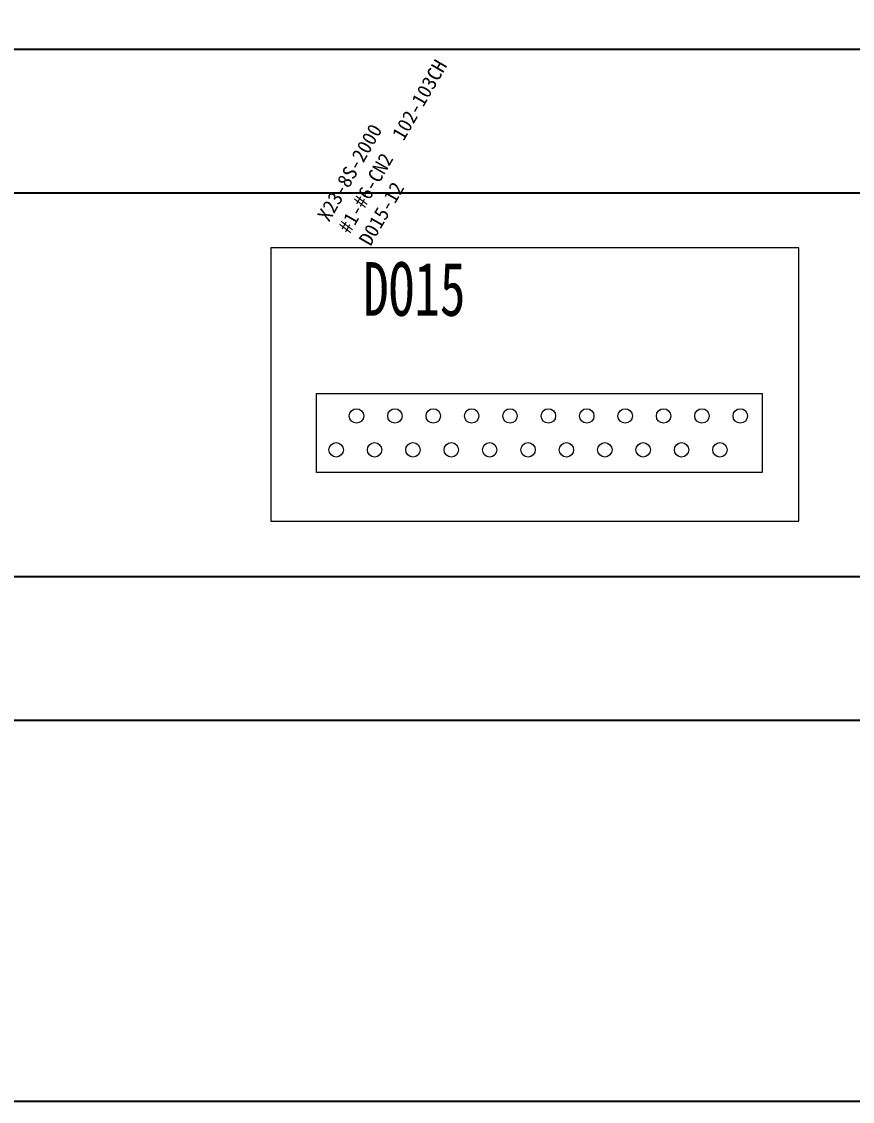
# Model space of a CAD drawing. Header units: millimetres. Extents: x 336 to 12810, y -1577 to 4105.
# Drawn here: x 7145.3 to 7318.4, y 940.4 to 1165.5 of the extents above; entities that cross this region are included whole.
import ezdxf

# ---------------------------------------------------------------- set-up
doc = ezdxf.new("R2010")
doc.units = ezdxf.units.MM
doc.layers.add('细实线层', color=7, linetype='Continuous')
doc.styles.get("Standard").update_dxf_attribs({"font": ''})
doc.styles.add('宋', font='', dxfattribs={"width": 0.7})
doc.styles.get('Standard').set_extended_font_data('SimSun')
doc.styles.get('宋').set_extended_font_data('SimSun')

# ---------------------------------------------------------------- blocks, each defined once
blk = doc.blocks.new('D015')
at = {"lineweight": 0}
for p, q in [((4907.11, 1796), (4797.11, 1796)), ((4907.11, 1739), (4907.11, 1796)), ((4797.11, 1739), (4907.11, 1739))]:
    blk.add_line(p, q, dxfattribs=at)
for centre in [(4814.94, 1760.94), (4822.94, 1760.94), (4830.94, 1760.94), (4838.94, 1760.94), (4846.94, 1760.94), (4854.94, 1760.94), (4862.94, 1760.94), (4870.94, 1760.94), (4878.94, 1760.94), (4886.94, 1760.94), (4894.94, 1760.94), (4810.7, 1753.88), (4818.7, 1753.88), (4826.7, 1753.88), (4834.7, 1753.88), (4842.7, 1753.88), (4850.7, 1753.88), (4858.7, 1753.88), (4866.7, 1753.88), (4874.7, 1753.88), (4882.7, 1753.88), (4890.7, 1753.88)]:
    blk.add_circle(centre, 1.5, dxfattribs=at)
at = {"layer": '细实线层', "lineweight": 0}
for p, q in [((4797.11, 1796), (4797.11, 1739)), ((4806.62, 1749.13), (4806.62, 1765.59)), ((4806.62, 1765.59), (4899.47, 1765.59)), ((4899.47, 1765.59), (4899.47, 1749.13)), ((4899.47, 1749.13), (4806.62, 1749.13))]:
    blk.add_line(p, q, dxfattribs=at)
at = {"lineweight": 0, "insert": (4816.32, 1793.01), "char_height": 11.2, "width": 74.3703, "attachment_point": 1, "style": '宋'}
blk.add_mtext('DO15', dxfattribs=at)

msp = doc.modelspace()

# ---------------------------------------------------------------- linework, layer by layer
for p, q in [((6258.84, 1159.811), (7328.84, 1159.811)), ((6258.84, 1129.811), (7328.84, 1129.811)), ((7328.84, 1049.811), (6258.84, 1049.811))]:
    msp.add_line(p, q)
at = {"color": 1}
msp.add_lwpolyline([(6148.29, 1948.1), (7905.608, 1948.1), (7905.608, 940.442), (6148.29, 940.442)], close=True, dxfattribs=at)
msp.add_lwpolyline([(6228.84, 1269.811), (7828.84, 1269.811), (7828.84, 1019.811), (6228.84, 1019.811)], close=True)

# ---------------------------------------------------------------- block references
msp.add_blockref('D015', (2400.133, -677.607))

# ---------------------------------------------------------------- texts
at = {"color": 0, "lineweight": -2, "insert": (7206.746, 1125.086), "char_height": 3, "width": 55.46655, "attachment_point": 1, "rotation": 60}
msp.add_mtext('{X23-8S-2000   \\P#1-#6-CN2  102-103CH\\P\\fSimSun|b0|i0|c134|p2;D015-12}              ', dxfattribs=at)

doc.saveas('drawing.dxf')
